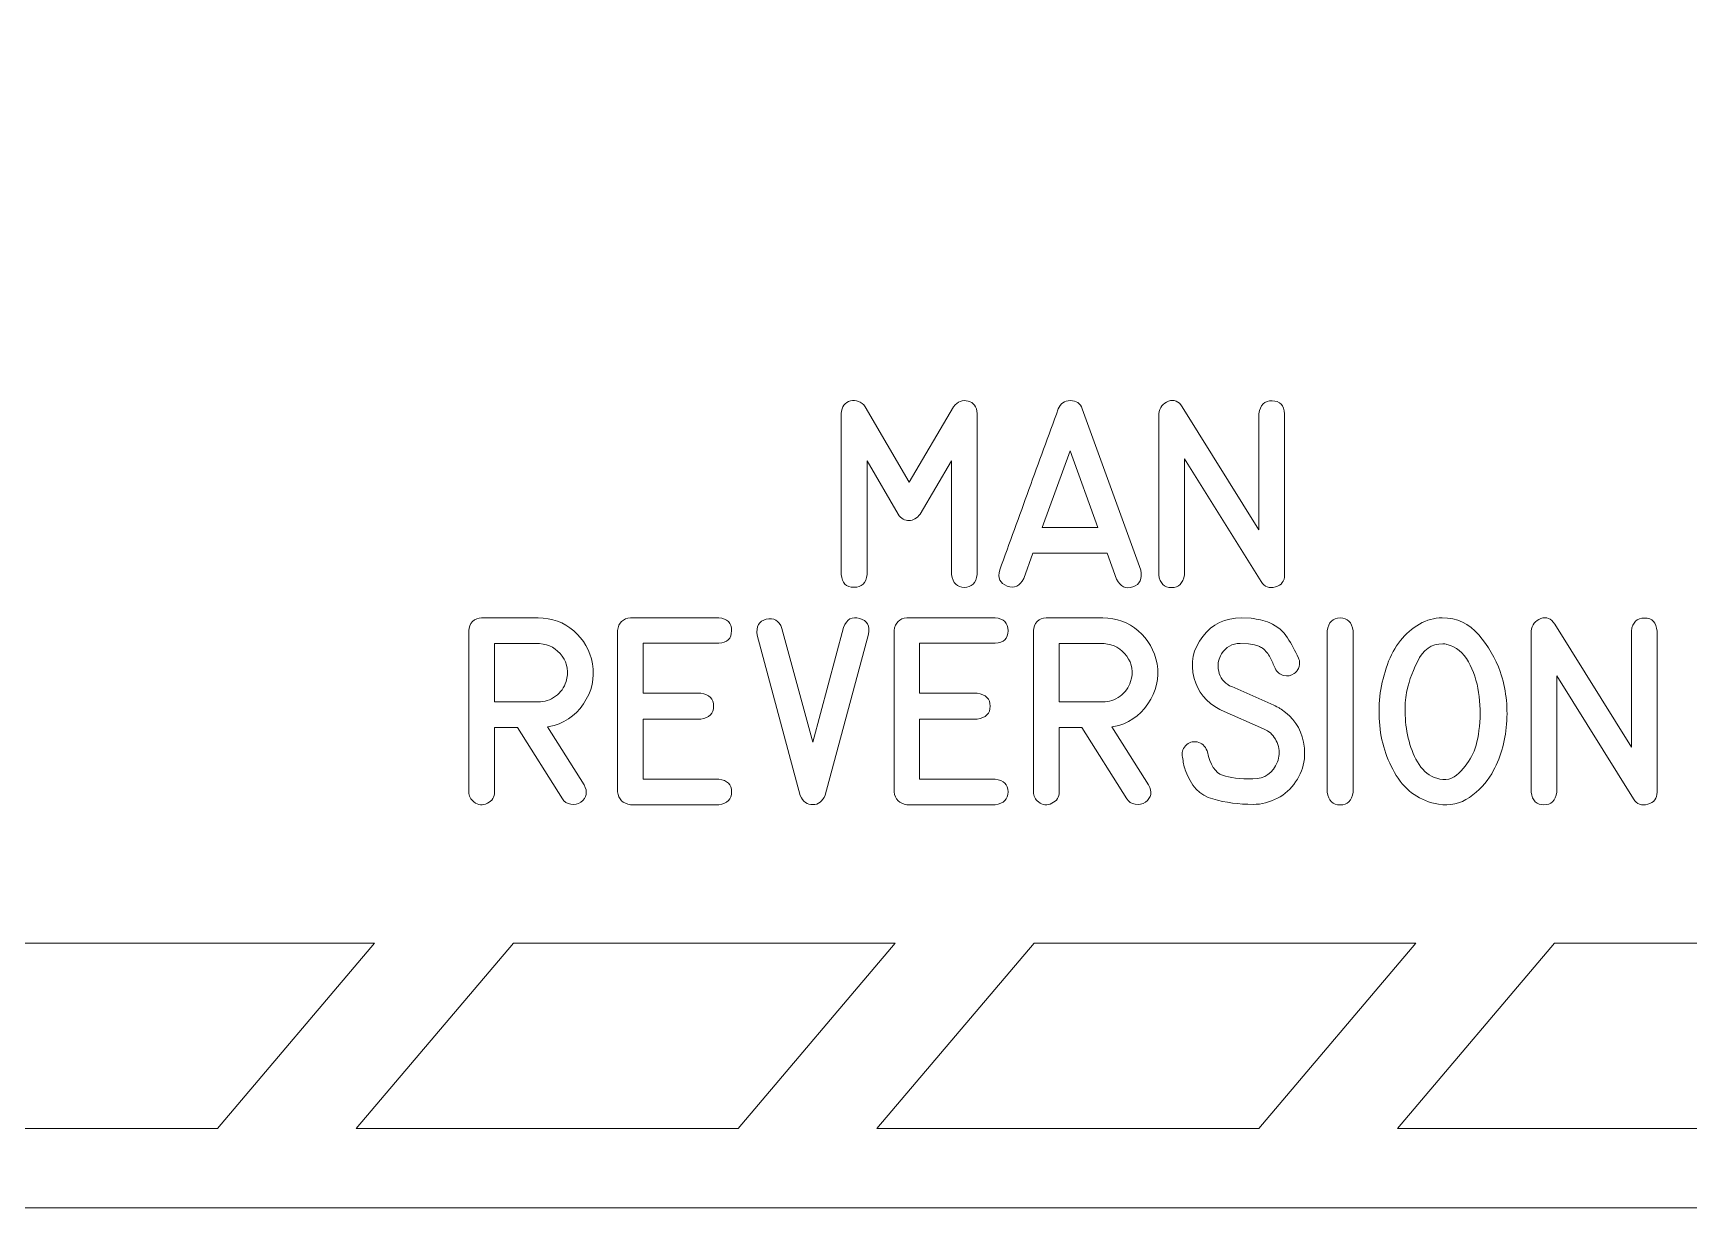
# Model space of a CAD drawing. Header units: millimetres. Extents: x -247 to 282, y -81 to 81.
# Drawn here: x -162.75 to -131.47, y -80.16 to -57.98 of the extents above; entities that cross this region are included whole.
import ezdxf

# ---------------------------------------------------------------- set-up
doc = ezdxf.new("R2010")
doc.units = ezdxf.units.MM
doc.header["$MEASUREMENT"] = 0
for name, color, linetype in [('Engrave', 7, 'Continuous'), ('Indicators', 7, 'Continuous'), ('Markings', 7, 'Continuous')]:
    doc.layers.add(name, color=color, linetype=linetype)

msp = doc.modelspace()

# ---------------------------------------------------------------- linework, layer by layer
at = {"layer": 'Engrave', "color": 240, "lineweight": 9}
for points, knots in [([(-144.9168, -68.2046), (-144.9421, -68.3652), (-145.0233, -68.4457), (-145.1602, -68.4451), (-145.1602, -68.4451), (-145.2978, -68.4445), (-145.3784, -68.364), (-145.4025, -68.2046), (-145.4025, -68.2046), (-145.4025, -68.2046), (-145.4025, -66.0533), (-145.4025, -66.0533), (-145.4025, -66.0533), (-145.4025, -66.0533), (-145.9934, -67.064), (-145.9934, -67.064), (-145.9934, -67.064), (-146.0563, -67.1399), (-146.1268, -67.1798), (-146.2044, -67.1834), (-146.2044, -67.1834), (-146.2821, -67.1863), (-146.3508, -67.1469), (-146.412, -67.064), (-146.412, -67.064), (-146.412, -67.064), (-146.9994, -66.058), (-146.9994, -66.058), (-146.9994, -66.058), (-146.9994, -66.058), (-146.9976, -68.2046), (-146.9976, -68.2046), (-146.9976, -68.2046), (-147.0158, -68.364), (-147.0987, -68.4439), (-147.2463, -68.4433), (-147.2463, -68.4433), (-147.3939, -68.4428), (-147.4732, -68.3628), (-147.485, -68.2046), (-147.485, -68.2046), (-147.485, -68.2046), (-147.485, -65.1626), (-147.485, -65.1626), (-147.485, -65.1626), (-147.4756, -65.0303), (-147.418, -64.9515), (-147.311, -64.9256), (-147.311, -64.9256), (-147.204, -64.8998), (-147.1111, -64.9362), (-147.0317, -65.035), (-147.0317, -65.035), (-147.0317, -65.035), (-146.2033, -66.4596), (-146.2033, -66.4596), (-146.2033, -66.4596), (-146.2033, -66.4596), (-145.366, -65.035), (-145.366, -65.035), (-145.366, -65.035), (-145.2872, -64.9362), (-145.1949, -64.9004), (-145.0897, -64.9268), (-145.0897, -64.9268), (-144.985, -64.9533), (-144.9268, -65.0315), (-144.9168, -65.1626), (-144.9168, -65.1626), (-144.9168, -65.1626), (-144.9168, -68.2046), (-144.9168, -68.2046)], [0, 0, 0, 0, 0.0526316, 0.0526316, 0.0526316, 0.0526316, 0.1052632, 0.1052632, 0.1052632, 0.1052632, 0.1578947, 0.1578947, 0.1578947, 0.1578947, 0.2105263, 0.2105263, 0.2105263, 0.2105263, 0.2631579, 0.2631579, 0.2631579, 0.2631579, 0.3157895, 0.3157895, 0.3157895, 0.3157895, 0.3684211, 0.3684211, 0.3684211, 0.3684211, 0.4210526, 0.4210526, 0.4210526, 0.4210526, 0.4736842, 0.4736842, 0.4736842, 0.4736842, 0.5263158, 0.5263158, 0.5263158, 0.5263158, 0.5789474, 0.5789474, 0.5789474, 0.5789474, 0.6315789, 0.6315789, 0.6315789, 0.6315789, 0.6842105, 0.6842105, 0.6842105, 0.6842105, 0.7368421, 0.7368421, 0.7368421, 0.7368421, 0.7894737, 0.7894737, 0.7894737, 0.7894737, 0.8421053, 0.8421053, 0.8421053, 0.8421053, 0.8947368, 0.8947368, 0.8947368, 0.8947368, 1, 1, 1, 1]), ([(-144.4912, -68.1135), (-144.3077, -67.6067), (-144.1237, -67.1005), (-143.9397, -66.5948), (-143.9397, -66.5948), (-143.755, -66.0892), (-143.5704, -65.583), (-143.3858, -65.0767), (-143.3858, -65.0767), (-143.3476, -64.9721), (-143.2723, -64.9192), (-143.16, -64.918), (-143.16, -64.918), (-143.0471, -64.9168), (-142.9713, -64.9697), (-142.9325, -65.0767), (-142.9325, -65.0767), (-142.9325, -65.0767), (-141.8283, -68.1217), (-141.8283, -68.1217), (-141.8283, -68.1217), (-141.7942, -68.284), (-141.8436, -68.3881), (-141.9765, -68.4351), (-141.9765, -68.4351), (-142.11, -68.4827), (-142.2123, -68.4339), (-142.2852, -68.2905), (-142.2852, -68.2905), (-142.2852, -68.2905), (-142.4621, -67.7978), (-142.4621, -67.7978), (-142.4621, -67.7978), (-142.4621, -67.7978), (-143.8662, -67.7978), (-143.8662, -67.7978), (-143.8662, -67.7978), (-143.8662, -67.7978), (-144.0384, -68.2787), (-144.0384, -68.2787), (-144.0384, -68.2787), (-144.1119, -68.4234), (-144.2166, -68.4704), (-144.3518, -68.4204), (-144.3518, -68.4204), (-144.4876, -68.371), (-144.5341, -68.2681), (-144.4912, -68.1135)], [0, 0, 0, 0, 0.0769231, 0.0769231, 0.0769231, 0.0769231, 0.1538462, 0.1538462, 0.1538462, 0.1538462, 0.2307692, 0.2307692, 0.2307692, 0.2307692, 0.3076923, 0.3076923, 0.3076923, 0.3076923, 0.3846154, 0.3846154, 0.3846154, 0.3846154, 0.4615385, 0.4615385, 0.4615385, 0.4615385, 0.5384615, 0.5384615, 0.5384615, 0.5384615, 0.6153846, 0.6153846, 0.6153846, 0.6153846, 0.6923077, 0.6923077, 0.6923077, 0.6923077, 0.7692308, 0.7692308, 0.7692308, 0.7692308, 0.8461538, 0.8461538, 0.8461538, 0.8461538, 1, 1, 1, 1]), ([(-139.1103, -68.2082), (-139.1103, -68.3287), (-139.1685, -68.4051), (-139.2849, -68.4381), (-139.2849, -68.4381), (-139.4019, -68.4704), (-139.4918, -68.4363), (-139.5565, -68.3352), (-139.5565, -68.3352), (-139.5565, -68.3352), (-141.0035, -66.0151), (-141.0035, -66.0151), (-141.0035, -66.0151), (-141.0035, -66.0151), (-141.0035, -68.2082), (-141.0035, -68.2082), (-141.0035, -68.2082), (-141.0287, -68.3687), (-141.1099, -68.4492), (-141.2469, -68.4492), (-141.2469, -68.4492), (-141.3844, -68.4492), (-141.465, -68.3687), (-141.4891, -68.2082), (-141.4891, -68.2082), (-141.4891, -68.2082), (-141.4891, -65.1661), (-141.4891, -65.1661), (-141.4891, -65.1661), (-141.472, -65.0468), (-141.4109, -64.968), (-141.3057, -64.9298), (-141.3057, -64.9298), (-141.2004, -64.8921), (-141.1128, -64.928), (-141.0428, -65.0368), (-141.0428, -65.0368), (-141.0428, -65.0368), (-139.5959, -67.3603), (-139.5959, -67.3603), (-139.5959, -67.3603), (-139.5959, -67.3603), (-139.5959, -65.1661), (-139.5959, -65.1661), (-139.5959, -65.1661), (-139.5741, -65.0021), (-139.4907, -64.9204), (-139.3454, -64.9221), (-139.3454, -64.9221), (-139.2002, -64.9239), (-139.122, -65.005), (-139.1103, -65.1661), (-139.1103, -65.1661), (-139.1103, -65.1661), (-139.1103, -68.2082), (-139.1103, -68.2082)], [0, 0, 0, 0, 0.0666667, 0.0666667, 0.0666667, 0.0666667, 0.1333333, 0.1333333, 0.1333333, 0.1333333, 0.2, 0.2, 0.2, 0.2, 0.2666667, 0.2666667, 0.2666667, 0.2666667, 0.3333333, 0.3333333, 0.3333333, 0.3333333, 0.4, 0.4, 0.4, 0.4, 0.4666667, 0.4666667, 0.4666667, 0.4666667, 0.5333333, 0.5333333, 0.5333333, 0.5333333, 0.6, 0.6, 0.6, 0.6, 0.6666667, 0.6666667, 0.6666667, 0.6666667, 0.7333333, 0.7333333, 0.7333333, 0.7333333, 0.8, 0.8, 0.8, 0.8, 0.8666667, 0.8666667, 0.8666667, 0.8666667, 1, 1, 1, 1]), ([(-142.6379, -67.3139), (-142.6379, -67.3139), (-143.1618, -65.867), (-143.1618, -65.867), (-143.1618, -65.867), (-143.1618, -65.867), (-143.6886, -67.3139), (-143.6886, -67.3139), (-143.6886, -67.3139), (-143.6886, -67.3139), (-142.6379, -67.3139), (-142.6379, -67.3139)], [0, 0, 0, 0, 0.25, 0.25, 0.25, 0.25, 0.5, 0.5, 0.5, 0.5, 1, 1, 1, 1]), ([(-143.1618, -65.867), (-143.1618, -65.867), (-142.6379, -67.3139), (-142.6379, -67.3139), (-142.6379, -67.3139), (-142.6379, -67.3139), (-143.1618, -65.867), (-143.1618, -65.867)], [0, 0, 0, 0, 0.3333333, 0.3333333, 0.3333333, 0.3333333, 1, 1, 1, 1]), ([(-152.3447, -72.1751), (-152.2712, -72.305), (-152.2918, -72.4138), (-152.4064, -72.5026), (-152.4064, -72.5026), (-152.4617, -72.5414), (-152.5252, -72.5549), (-152.5969, -72.5419), (-152.5969, -72.5419), (-152.6686, -72.5296), (-152.721, -72.4937), (-152.7545, -72.4355), (-152.7545, -72.4355), (-152.7545, -72.4355), (-153.6035, -71.0932), (-153.6035, -71.0932), (-153.6035, -71.0932), (-153.6035, -71.0932), (-154.0345, -71.0932), (-154.0345, -71.0932), (-154.0345, -71.0932), (-154.0345, -71.0932), (-154.0345, -72.3062), (-154.0345, -72.3062), (-154.0345, -72.3062), (-154.0345, -72.4061), (-154.0797, -72.4779), (-154.1703, -72.5225), (-154.1703, -72.5225), (-154.2614, -72.5666), (-154.3461, -72.5584), (-154.4254, -72.4973), (-154.4254, -72.4973), (-154.4884, -72.4502), (-154.5201, -72.3867), (-154.5201, -72.3062), (-154.5201, -72.3062), (-154.5201, -72.3062), (-154.5201, -69.2624), (-154.5201, -69.2624), (-154.5201, -69.2624), (-154.5201, -69.1959), (-154.4966, -69.1389), (-154.4501, -69.0919), (-154.4501, -69.0919), (-154.4037, -69.0448), (-154.3467, -69.0213), (-154.279, -69.0213), (-154.279, -69.0213), (-154.279, -69.0213), (-153.2096, -69.0213), (-153.2096, -69.0213), (-153.2096, -69.0213), (-152.952, -69.0213), (-152.7286, -69.103), (-152.5393, -69.2665), (-152.5393, -69.2665), (-152.35, -69.4305), (-152.2318, -69.6381), (-152.1859, -69.8897), (-152.1859, -69.8897), (-152.1377, -70.1596), (-152.1948, -70.4118), (-152.3576, -70.6464), (-152.3576, -70.6464), (-152.5199, -70.8816), (-152.7357, -71.0239), (-153.0044, -71.0744), (-153.0044, -71.0744), (-153.0044, -71.0744), (-153.0373, -71.0797), (-153.0373, -71.0797), (-153.0373, -71.0797), (-153.0373, -71.0797), (-152.3447, -72.1751), (-152.3447, -72.1751)], [0, 0, 0, 0, 0.05, 0.05, 0.05, 0.05, 0.1, 0.1, 0.1, 0.1, 0.15, 0.15, 0.15, 0.15, 0.2, 0.2, 0.2, 0.2, 0.25, 0.25, 0.25, 0.25, 0.3, 0.3, 0.3, 0.3, 0.35, 0.35, 0.35, 0.35, 0.4, 0.4, 0.4, 0.4, 0.45, 0.45, 0.45, 0.45, 0.5, 0.5, 0.5, 0.5, 0.55, 0.55, 0.55, 0.55, 0.6, 0.6, 0.6, 0.6, 0.65, 0.65, 0.65, 0.65, 0.7, 0.7, 0.7, 0.7, 0.75, 0.75, 0.75, 0.75, 0.8, 0.8, 0.8, 0.8, 0.85, 0.85, 0.85, 0.85, 0.9, 0.9, 0.9, 0.9, 1, 1, 1, 1]), ([(-149.8006, -69.5017), (-149.8006, -69.5017), (-151.2287, -69.5017), (-151.2287, -69.5017), (-151.2287, -69.5017), (-151.2287, -69.5017), (-151.2287, -70.4441), (-151.2287, -70.4441), (-151.2287, -70.4441), (-151.2287, -70.4441), (-150.1398, -70.4441), (-150.1398, -70.4441), (-150.1398, -70.4441), (-149.977, -70.4682), (-149.8958, -70.55), (-149.8964, -70.6893), (-149.8964, -70.6893), (-149.897, -70.8292), (-149.9781, -70.9104), (-150.1398, -70.9333), (-150.1398, -70.9333), (-150.1398, -70.9333), (-151.2287, -70.9333), (-151.2287, -70.9333), (-151.2287, -70.9333), (-151.2287, -70.9333), (-151.2287, -72.0651), (-151.2287, -72.0651), (-151.2287, -72.0651), (-151.2287, -72.0651), (-149.8006, -72.0651), (-149.8006, -72.0651), (-149.8006, -72.0651), (-149.6389, -72.0892), (-149.5578, -72.1698), (-149.5578, -72.3079), (-149.5578, -72.3079), (-149.5578, -72.4455), (-149.6389, -72.5261), (-149.8006, -72.549), (-149.8006, -72.549), (-149.8006, -72.549), (-151.468, -72.549), (-151.468, -72.549), (-151.468, -72.549), (-151.6115, -72.5308), (-151.6932, -72.449), (-151.7126, -72.3044), (-151.7126, -72.3044), (-151.7126, -72.3044), (-151.7126, -69.2624), (-151.7126, -69.2624), (-151.7126, -69.2624), (-151.6908, -69.1107), (-151.6091, -69.0307), (-151.468, -69.0213), (-151.468, -69.0213), (-151.468, -69.0213), (-149.8006, -69.0213), (-149.8006, -69.0213), (-149.8006, -69.0213), (-149.6389, -69.0336), (-149.5578, -69.1148), (-149.5584, -69.2635), (-149.5584, -69.2635), (-149.5589, -69.4123), (-149.6401, -69.4917), (-149.8006, -69.5017)], [0, 0, 0, 0, 0.0555556, 0.0555556, 0.0555556, 0.0555556, 0.1111111, 0.1111111, 0.1111111, 0.1111111, 0.1666667, 0.1666667, 0.1666667, 0.1666667, 0.2222222, 0.2222222, 0.2222222, 0.2222222, 0.2777778, 0.2777778, 0.2777778, 0.2777778, 0.3333333, 0.3333333, 0.3333333, 0.3333333, 0.3888889, 0.3888889, 0.3888889, 0.3888889, 0.4444444, 0.4444444, 0.4444444, 0.4444444, 0.5, 0.5, 0.5, 0.5, 0.5555556, 0.5555556, 0.5555556, 0.5555556, 0.6111111, 0.6111111, 0.6111111, 0.6111111, 0.6666667, 0.6666667, 0.6666667, 0.6666667, 0.7222222, 0.7222222, 0.7222222, 0.7222222, 0.7777778, 0.7777778, 0.7777778, 0.7777778, 0.8333333, 0.8333333, 0.8333333, 0.8333333, 0.8888889, 0.8888889, 0.8888889, 0.8888889, 1, 1, 1, 1]), ([(-149.0757, -69.347), (-149.0974, -69.1836), (-149.0392, -69.0836), (-148.9011, -69.0472), (-148.9011, -69.0472), (-148.7623, -69.0101), (-148.6641, -69.0683), (-148.6053, -69.2212), (-148.6053, -69.2212), (-148.6053, -69.2212), (-148.025, -71.3707), (-148.025, -71.3707), (-148.025, -71.3707), (-148.025, -71.3707), (-147.4412, -69.2006), (-147.4412, -69.2006), (-147.4412, -69.2006), (-147.3824, -69.0454), (-147.2812, -68.989), (-147.1378, -69.0307), (-147.1378, -69.0307), (-146.9943, -69.0725), (-146.9391, -69.1712), (-146.9726, -69.3264), (-146.9726, -69.3264), (-146.9726, -69.3264), (-147.7922, -72.3697), (-147.7922, -72.3697), (-147.7922, -72.3697), (-147.8386, -72.4879), (-147.9151, -72.5478), (-148.0232, -72.5484), (-148.0232, -72.5484), (-148.1314, -72.549), (-148.2096, -72.4914), (-148.259, -72.3767), (-148.259, -72.3767), (-148.259, -72.3767), (-149.0757, -69.347), (-149.0757, -69.347)], [0, 0, 0, 0, 0.0909091, 0.0909091, 0.0909091, 0.0909091, 0.1818182, 0.1818182, 0.1818182, 0.1818182, 0.2727273, 0.2727273, 0.2727273, 0.2727273, 0.3636364, 0.3636364, 0.3636364, 0.3636364, 0.4545455, 0.4545455, 0.4545455, 0.4545455, 0.5454545, 0.5454545, 0.5454545, 0.5454545, 0.6363636, 0.6363636, 0.6363636, 0.6363636, 0.7272727, 0.7272727, 0.7272727, 0.7272727, 0.8181818, 0.8181818, 0.8181818, 0.8181818, 1, 1, 1, 1]), ([(-144.5767, -69.5017), (-144.5767, -69.5017), (-146.0048, -69.5017), (-146.0048, -69.5017), (-146.0048, -69.5017), (-146.0048, -69.5017), (-146.0048, -70.4441), (-146.0048, -70.4441), (-146.0048, -70.4441), (-146.0048, -70.4441), (-144.9159, -70.4441), (-144.9159, -70.4441), (-144.9159, -70.4441), (-144.7531, -70.4682), (-144.6719, -70.55), (-144.6725, -70.6893), (-144.6725, -70.6893), (-144.6731, -70.8292), (-144.7542, -70.9104), (-144.9159, -70.9333), (-144.9159, -70.9333), (-144.9159, -70.9333), (-146.0048, -70.9333), (-146.0048, -70.9333), (-146.0048, -70.9333), (-146.0048, -70.9333), (-146.0048, -72.0651), (-146.0048, -72.0651), (-146.0048, -72.0651), (-146.0048, -72.0651), (-144.5767, -72.0651), (-144.5767, -72.0651), (-144.5767, -72.0651), (-144.415, -72.0892), (-144.3339, -72.1698), (-144.3339, -72.3079), (-144.3339, -72.3079), (-144.3339, -72.4455), (-144.415, -72.5261), (-144.5767, -72.549), (-144.5767, -72.549), (-144.5767, -72.549), (-146.2441, -72.549), (-146.2441, -72.549), (-146.2441, -72.549), (-146.3876, -72.5308), (-146.4693, -72.449), (-146.4887, -72.3044), (-146.4887, -72.3044), (-146.4887, -72.3044), (-146.4887, -69.2624), (-146.4887, -69.2624), (-146.4887, -69.2624), (-146.4669, -69.1107), (-146.3852, -69.0307), (-146.2441, -69.0213), (-146.2441, -69.0213), (-146.2441, -69.0213), (-144.5767, -69.0213), (-144.5767, -69.0213), (-144.5767, -69.0213), (-144.415, -69.0336), (-144.3339, -69.1148), (-144.3345, -69.2635), (-144.3345, -69.2635), (-144.335, -69.4123), (-144.4162, -69.4917), (-144.5767, -69.5017)], [0, 0, 0, 0, 0.0555556, 0.0555556, 0.0555556, 0.0555556, 0.1111111, 0.1111111, 0.1111111, 0.1111111, 0.1666667, 0.1666667, 0.1666667, 0.1666667, 0.2222222, 0.2222222, 0.2222222, 0.2222222, 0.2777778, 0.2777778, 0.2777778, 0.2777778, 0.3333333, 0.3333333, 0.3333333, 0.3333333, 0.3888889, 0.3888889, 0.3888889, 0.3888889, 0.4444444, 0.4444444, 0.4444444, 0.4444444, 0.5, 0.5, 0.5, 0.5, 0.5555556, 0.5555556, 0.5555556, 0.5555556, 0.6111111, 0.6111111, 0.6111111, 0.6111111, 0.6666667, 0.6666667, 0.6666667, 0.6666667, 0.7222222, 0.7222222, 0.7222222, 0.7222222, 0.7777778, 0.7777778, 0.7777778, 0.7777778, 0.8333333, 0.8333333, 0.8333333, 0.8333333, 0.8888889, 0.8888889, 0.8888889, 0.8888889, 1, 1, 1, 1]), ([(-141.6799, -72.1751), (-141.6064, -72.305), (-141.627, -72.4138), (-141.7416, -72.5026), (-141.7416, -72.5026), (-141.7969, -72.5414), (-141.8604, -72.5549), (-141.9321, -72.5419), (-141.9321, -72.5419), (-142.0038, -72.5296), (-142.0562, -72.4937), (-142.0897, -72.4355), (-142.0897, -72.4355), (-142.0897, -72.4355), (-142.9387, -71.0932), (-142.9387, -71.0932), (-142.9387, -71.0932), (-142.9387, -71.0932), (-143.3697, -71.0932), (-143.3697, -71.0932), (-143.3697, -71.0932), (-143.3697, -71.0932), (-143.3697, -72.3062), (-143.3697, -72.3062), (-143.3697, -72.3062), (-143.3697, -72.4061), (-143.4149, -72.4779), (-143.5055, -72.5225), (-143.5055, -72.5225), (-143.5966, -72.5666), (-143.6813, -72.5584), (-143.7606, -72.4973), (-143.7606, -72.4973), (-143.8236, -72.4502), (-143.8553, -72.3867), (-143.8553, -72.3062), (-143.8553, -72.3062), (-143.8553, -72.3062), (-143.8553, -69.2624), (-143.8553, -69.2624), (-143.8553, -69.2624), (-143.8553, -69.1959), (-143.8318, -69.1389), (-143.7853, -69.0919), (-143.7853, -69.0919), (-143.7389, -69.0448), (-143.6819, -69.0213), (-143.6142, -69.0213), (-143.6142, -69.0213), (-143.6142, -69.0213), (-142.5448, -69.0213), (-142.5448, -69.0213), (-142.5448, -69.0213), (-142.2872, -69.0213), (-142.0638, -69.103), (-141.8745, -69.2665), (-141.8745, -69.2665), (-141.6852, -69.4305), (-141.567, -69.6381), (-141.5211, -69.8897), (-141.5211, -69.8897), (-141.4729, -70.1596), (-141.53, -70.4118), (-141.6928, -70.6464), (-141.6928, -70.6464), (-141.8551, -70.8816), (-142.0709, -71.0239), (-142.3396, -71.0744), (-142.3396, -71.0744), (-142.3396, -71.0744), (-142.3725, -71.0797), (-142.3725, -71.0797), (-142.3725, -71.0797), (-142.3725, -71.0797), (-141.6799, -72.1751), (-141.6799, -72.1751)], [0, 0, 0, 0, 0.05, 0.05, 0.05, 0.05, 0.1, 0.1, 0.1, 0.1, 0.15, 0.15, 0.15, 0.15, 0.2, 0.2, 0.2, 0.2, 0.25, 0.25, 0.25, 0.25, 0.3, 0.3, 0.3, 0.3, 0.35, 0.35, 0.35, 0.35, 0.4, 0.4, 0.4, 0.4, 0.45, 0.45, 0.45, 0.45, 0.5, 0.5, 0.5, 0.5, 0.55, 0.55, 0.55, 0.55, 0.6, 0.6, 0.6, 0.6, 0.65, 0.65, 0.65, 0.65, 0.7, 0.7, 0.7, 0.7, 0.75, 0.75, 0.75, 0.75, 0.8, 0.8, 0.8, 0.8, 0.85, 0.85, 0.85, 0.85, 0.9, 0.9, 0.9, 0.9, 1, 1, 1, 1]), ([(-139.3151, -70.6717), (-139.3151, -70.6717), (-139.2875, -70.6834), (-139.2875, -70.6834), (-139.2875, -70.6834), (-139.2875, -70.6834), (-139.2563, -70.6987), (-139.2563, -70.6987), (-139.2563, -70.6987), (-139.2563, -70.6987), (-139.2287, -70.7146), (-139.2287, -70.7146), (-139.2287, -70.7146), (-139.221, -70.7205), (-139.2116, -70.7258), (-139.2022, -70.7311), (-139.2022, -70.7311), (-139.1922, -70.7358), (-139.1828, -70.7416), (-139.1734, -70.7469), (-139.1734, -70.7469), (-138.9465, -70.8963), (-138.8054, -71.1032), (-138.7519, -71.3672), (-138.7519, -71.3672), (-138.7313, -71.4707), (-138.7266, -71.5771), (-138.7377, -71.6859), (-138.7377, -71.6859), (-138.7566, -71.8423), (-138.8112, -71.9863), (-138.9024, -72.1192), (-138.9024, -72.1192), (-138.9935, -72.2521), (-139.1082, -72.3544), (-139.2457, -72.4267), (-139.2457, -72.4267), (-139.3939, -72.5049), (-139.5474, -72.5437), (-139.7061, -72.5437), (-139.7061, -72.5437), (-139.9724, -72.5437), (-140.2264, -72.5096), (-140.4693, -72.4414), (-140.4693, -72.4414), (-140.7115, -72.3732), (-140.8843, -72.1904), (-140.9872, -71.8928), (-140.9872, -71.8928), (-141.0014, -71.8546), (-141.0113, -71.8158), (-141.0184, -71.7758), (-141.0184, -71.7758), (-141.0255, -71.7353), (-141.0337, -71.6953), (-141.0425, -71.6547), (-141.0425, -71.6547), (-141.0596, -71.5724), (-141.0396, -71.4995), (-140.9814, -71.436), (-140.9814, -71.436), (-140.9237, -71.3731), (-140.8514, -71.349), (-140.7656, -71.3637), (-140.7656, -71.3637), (-140.6745, -71.3825), (-140.6115, -71.4384), (-140.5757, -71.5324), (-140.5757, -71.5324), (-140.5757, -71.5324), (-140.5704, -71.5483), (-140.5704, -71.5483), (-140.5704, -71.5483), (-140.5157, -71.7976), (-140.4193, -71.9464), (-140.2823, -71.9946), (-140.2823, -71.9946), (-140.1447, -72.0428), (-139.9542, -72.0645), (-139.7096, -72.0598), (-139.7096, -72.0598), (-139.4844, -72.0598), (-139.3298, -71.954), (-139.2457, -71.7429), (-139.2457, -71.7429), (-139.2093, -71.6488), (-139.2034, -71.5507), (-139.2287, -71.4489), (-139.2287, -71.4489), (-139.254, -71.3478), (-139.3039, -71.2626), (-139.3786, -71.195), (-139.3786, -71.195), (-139.4121, -71.1661), (-139.4556, -71.1397), (-139.5097, -71.1144), (-139.5097, -71.1144), (-139.5097, -71.1144), (-140.307, -70.7646), (-140.307, -70.7646), (-140.307, -70.7646), (-140.307, -70.7646), (-140.3329, -70.7505), (-140.3329, -70.7505), (-140.3329, -70.7505), (-140.5939, -70.6129), (-140.7556, -70.4171), (-140.8185, -70.1631), (-140.8185, -70.1631), (-140.8955, -69.8691), (-140.842, -69.6057), (-140.6574, -69.3717), (-140.6574, -69.3717), (-140.4734, -69.1383), (-140.2311, -69.0213), (-139.9319, -69.0213), (-139.9319, -69.0213), (-139.9319, -69.0213), (-139.742, -69.0266), (-139.742, -69.0266), (-139.742, -69.0266), (-139.6802, -69.0378), (-139.6203, -69.0489), (-139.5632, -69.0601), (-139.5632, -69.0601), (-139.5056, -69.0707), (-139.4474, -69.0895), (-139.3892, -69.116), (-139.3892, -69.116), (-139.2446, -69.1836), (-139.1334, -69.2771), (-139.0564, -69.3952), (-139.0564, -69.3952), (-138.9794, -69.5134), (-138.91, -69.6416), (-138.8483, -69.7792), (-138.8483, -69.7792), (-138.8424, -69.7921), (-138.8371, -69.8068), (-138.8324, -69.8239), (-138.8324, -69.8239), (-138.8201, -69.8803), (-138.8259, -69.9314), (-138.85, -69.9773), (-138.85, -69.9773), (-138.8636, -70.0061), (-138.8783, -70.0279), (-138.893, -70.0426), (-138.893, -70.0426), (-138.9077, -70.0579), (-138.92, -70.0679), (-138.9288, -70.0737), (-138.9288, -70.0737), (-138.9888, -70.1161), (-139.0541, -70.129), (-139.1252, -70.1114), (-139.1252, -70.1114), (-139.1969, -70.0955), (-139.251, -70.0496), (-139.2892, -69.9738), (-139.2892, -69.9738), (-139.3192, -69.9073), (-139.351, -69.8391), (-139.3845, -69.7698), (-139.3845, -69.7698), (-139.4186, -69.7004), (-139.4662, -69.6428), (-139.5268, -69.5963), (-139.5268, -69.5963), (-139.5521, -69.5781), (-139.5767, -69.5646), (-139.6003, -69.5563), (-139.6003, -69.5563), (-139.6238, -69.5475), (-139.6497, -69.5381), (-139.6785, -69.5275), (-139.6785, -69.5275), (-139.6785, -69.5275), (-139.7902, -69.5087), (-139.7902, -69.5087), (-139.7902, -69.5087), (-139.7902, -69.5087), (-139.9489, -69.5034), (-139.9489, -69.5034), (-139.9489, -69.5034), (-140.103, -69.5058), (-140.2206, -69.5722), (-140.3017, -69.7033), (-140.3017, -69.7033), (-140.357, -69.7874), (-140.3775, -69.8809), (-140.364, -69.9844), (-140.364, -69.9844), (-140.3481, -70.1114), (-140.2882, -70.2101), (-140.1847, -70.2807), (-140.1847, -70.2807), (-140.18, -70.2836), (-140.1753, -70.2877), (-140.1694, -70.2919), (-140.1694, -70.2919), (-140.1635, -70.2954), (-140.1571, -70.2995), (-140.1506, -70.303), (-140.1506, -70.303), (-140.1506, -70.303), (-140.1312, -70.3113), (-140.1312, -70.3113), (-140.1312, -70.3113), (-140.1312, -70.3113), (-140.1106, -70.3201), (-140.1106, -70.3201), (-140.1106, -70.3201), (-140.1106, -70.3201), (-139.3151, -70.6717), (-139.3151, -70.6717)], [0, 0, 0, 0, 0.0181818, 0.0181818, 0.0181818, 0.0181818, 0.0363636, 0.0363636, 0.0363636, 0.0363636, 0.0545455, 0.0545455, 0.0545455, 0.0545455, 0.0727273, 0.0727273, 0.0727273, 0.0727273, 0.0909091, 0.0909091, 0.0909091, 0.0909091, 0.1090909, 0.1090909, 0.1090909, 0.1090909, 0.1272727, 0.1272727, 0.1272727, 0.1272727, 0.1454545, 0.1454545, 0.1454545, 0.1454545, 0.1636364, 0.1636364, 0.1636364, 0.1636364, 0.1818182, 0.1818182, 0.1818182, 0.1818182, 0.2, 0.2, 0.2, 0.2, 0.2181818, 0.2181818, 0.2181818, 0.2181818, 0.2363636, 0.2363636, 0.2363636, 0.2363636, 0.2545455, 0.2545455, 0.2545455, 0.2545455, 0.2727273, 0.2727273, 0.2727273, 0.2727273, 0.2909091, 0.2909091, 0.2909091, 0.2909091, 0.3090909, 0.3090909, 0.3090909, 0.3090909, 0.3272727, 0.3272727, 0.3272727, 0.3272727, 0.3454545, 0.3454545, 0.3454545, 0.3454545, 0.3636364, 0.3636364, 0.3636364, 0.3636364, 0.3818182, 0.3818182, 0.3818182, 0.3818182, 0.4, 0.4, 0.4, 0.4, 0.4181818, 0.4181818, 0.4181818, 0.4181818, 0.4363636, 0.4363636, 0.4363636, 0.4363636, 0.4545455, 0.4545455, 0.4545455, 0.4545455, 0.4727273, 0.4727273, 0.4727273, 0.4727273, 0.4909091, 0.4909091, 0.4909091, 0.4909091, 0.5090909, 0.5090909, 0.5090909, 0.5090909, 0.5272727, 0.5272727, 0.5272727, 0.5272727, 0.5454545, 0.5454545, 0.5454545, 0.5454545, 0.5636364, 0.5636364, 0.5636364, 0.5636364, 0.5818182, 0.5818182, 0.5818182, 0.5818182, 0.6, 0.6, 0.6, 0.6, 0.6181818, 0.6181818, 0.6181818, 0.6181818, 0.6363636, 0.6363636, 0.6363636, 0.6363636, 0.6545455, 0.6545455, 0.6545455, 0.6545455, 0.6727273, 0.6727273, 0.6727273, 0.6727273, 0.6909091, 0.6909091, 0.6909091, 0.6909091, 0.7090909, 0.7090909, 0.7090909, 0.7090909, 0.7272727, 0.7272727, 0.7272727, 0.7272727, 0.7454545, 0.7454545, 0.7454545, 0.7454545, 0.7636364, 0.7636364, 0.7636364, 0.7636364, 0.7818182, 0.7818182, 0.7818182, 0.7818182, 0.8, 0.8, 0.8, 0.8, 0.8181818, 0.8181818, 0.8181818, 0.8181818, 0.8363636, 0.8363636, 0.8363636, 0.8363636, 0.8545455, 0.8545455, 0.8545455, 0.8545455, 0.8727273, 0.8727273, 0.8727273, 0.8727273, 0.8909091, 0.8909091, 0.8909091, 0.8909091, 0.9090909, 0.9090909, 0.9090909, 0.9090909, 0.9272727, 0.9272727, 0.9272727, 0.9272727, 0.9454545, 0.9454545, 0.9454545, 0.9454545, 0.9636364, 0.9636364, 0.9636364, 0.9636364, 1, 1, 1, 1]), ([(-137.8164, -72.3115), (-137.8417, -72.4732), (-137.9234, -72.5537), (-138.0616, -72.5531), (-138.0616, -72.5531), (-138.2004, -72.5525), (-138.2815, -72.472), (-138.3056, -72.3115), (-138.3056, -72.3115), (-138.3056, -72.3115), (-138.3056, -69.2659), (-138.3056, -69.2659), (-138.3056, -69.2659), (-138.2815, -69.1042), (-138.2004, -69.0225), (-138.0616, -69.0219), (-138.0616, -69.0219), (-137.9234, -69.0213), (-137.8417, -69.103), (-137.8164, -69.2659), (-137.8164, -69.2659), (-137.8164, -69.2659), (-137.8164, -72.3115), (-137.8164, -72.3115)], [0, 0, 0, 0, 0.1428571, 0.1428571, 0.1428571, 0.1428571, 0.2857143, 0.2857143, 0.2857143, 0.2857143, 0.4285714, 0.4285714, 0.4285714, 0.4285714, 0.5714286, 0.5714286, 0.5714286, 0.5714286, 0.7142857, 0.7142857, 0.7142857, 0.7142857, 1, 1, 1, 1]), ([(-135.0361, -70.0361), (-134.9308, -70.3542), (-134.8908, -70.684), (-134.9167, -71.0262), (-134.9167, -71.0262), (-134.9426, -71.3684), (-135.0366, -71.6806), (-135.1983, -71.9634), (-135.1983, -71.9634), (-135.3006, -72.1392), (-135.44, -72.2885), (-135.617, -72.4114), (-135.617, -72.4114), (-135.7939, -72.5343), (-135.9891, -72.5772), (-136.2026, -72.5402), (-136.2026, -72.5402), (-136.5506, -72.4796), (-136.817, -72.2979), (-137.0016, -71.9963), (-137.0016, -71.9963), (-137.1868, -71.6941), (-137.2926, -71.3578), (-137.3197, -70.9874), (-137.3197, -70.9874), (-137.3467, -70.617), (-137.2967, -70.2566), (-137.1697, -69.905), (-137.1697, -69.905), (-137.0427, -69.5534), (-136.8405, -69.2982), (-136.5624, -69.1383), (-136.5624, -69.1383), (-136.4271, -69.0601), (-136.2849, -69.0213), (-136.1373, -69.0213), (-136.1373, -69.0213), (-135.8545, -69.0213), (-135.624, -69.1277), (-135.4447, -69.3406), (-135.4447, -69.3406), (-135.2654, -69.554), (-135.1295, -69.7856), (-135.0361, -70.0361)], [0, 0, 0, 0, 0.0833333, 0.0833333, 0.0833333, 0.0833333, 0.1666667, 0.1666667, 0.1666667, 0.1666667, 0.25, 0.25, 0.25, 0.25, 0.3333333, 0.3333333, 0.3333333, 0.3333333, 0.4166667, 0.4166667, 0.4166667, 0.4166667, 0.5, 0.5, 0.5, 0.5, 0.5833333, 0.5833333, 0.5833333, 0.5833333, 0.6666667, 0.6666667, 0.6666667, 0.6666667, 0.75, 0.75, 0.75, 0.75, 0.8333333, 0.8333333, 0.8333333, 0.8333333, 1, 1, 1, 1]), ([(-132.0752, -72.3115), (-132.0752, -72.432), (-132.1334, -72.5084), (-132.2498, -72.5414), (-132.2498, -72.5414), (-132.3668, -72.5737), (-132.4567, -72.5396), (-132.5214, -72.4385), (-132.5214, -72.4385), (-132.5214, -72.4385), (-133.9684, -70.1184), (-133.9684, -70.1184), (-133.9684, -70.1184), (-133.9684, -70.1184), (-133.9684, -72.3115), (-133.9684, -72.3115), (-133.9684, -72.3115), (-133.9936, -72.472), (-134.0748, -72.5525), (-134.2118, -72.5525), (-134.2118, -72.5525), (-134.3493, -72.5525), (-134.4299, -72.472), (-134.454, -72.3115), (-134.454, -72.3115), (-134.454, -72.3115), (-134.454, -69.2694), (-134.454, -69.2694), (-134.454, -69.2694), (-134.4369, -69.1501), (-134.3758, -69.0713), (-134.2706, -69.0331), (-134.2706, -69.0331), (-134.1653, -68.9954), (-134.0777, -69.0313), (-134.0077, -69.1401), (-134.0077, -69.1401), (-134.0077, -69.1401), (-132.5608, -71.4636), (-132.5608, -71.4636), (-132.5608, -71.4636), (-132.5608, -71.4636), (-132.5608, -69.2694), (-132.5608, -69.2694), (-132.5608, -69.2694), (-132.539, -69.1054), (-132.4556, -69.0237), (-132.3103, -69.0254), (-132.3103, -69.0254), (-132.1651, -69.0272), (-132.0869, -69.1083), (-132.0752, -69.2694), (-132.0752, -69.2694), (-132.0752, -69.2694), (-132.0752, -72.3115), (-132.0752, -72.3115)], [0, 0, 0, 0, 0.0666667, 0.0666667, 0.0666667, 0.0666667, 0.1333333, 0.1333333, 0.1333333, 0.1333333, 0.2, 0.2, 0.2, 0.2, 0.2666667, 0.2666667, 0.2666667, 0.2666667, 0.3333333, 0.3333333, 0.3333333, 0.3333333, 0.4, 0.4, 0.4, 0.4, 0.4666667, 0.4666667, 0.4666667, 0.4666667, 0.5333333, 0.5333333, 0.5333333, 0.5333333, 0.6, 0.6, 0.6, 0.6, 0.6666667, 0.6666667, 0.6666667, 0.6666667, 0.7333333, 0.7333333, 0.7333333, 0.7333333, 0.8, 0.8, 0.8, 0.8, 0.8666667, 0.8666667, 0.8666667, 0.8666667, 1, 1, 1, 1]), ([(-153.2096, -70.6094), (-153.092, -70.6094), (-152.9838, -70.5741), (-152.8844, -70.5023), (-152.8844, -70.5023), (-152.7851, -70.4312), (-152.7186, -70.3383), (-152.6839, -70.2237), (-152.6839, -70.2237), (-152.6298, -70.0467), (-152.6545, -69.8868), (-152.758, -69.7439), (-152.758, -69.7439), (-152.8615, -69.601), (-153.0038, -69.5222), (-153.1849, -69.5069), (-153.1849, -69.5069), (-153.1849, -69.5069), (-154.0345, -69.5069), (-154.0345, -69.5069), (-154.0345, -69.5069), (-154.0345, -69.5069), (-154.0345, -70.6094), (-154.0345, -70.6094), (-154.0345, -70.6094), (-154.0345, -70.6094), (-153.2096, -70.6094), (-153.2096, -70.6094)], [0, 0, 0, 0, 0.125, 0.125, 0.125, 0.125, 0.25, 0.25, 0.25, 0.25, 0.375, 0.375, 0.375, 0.375, 0.5, 0.5, 0.5, 0.5, 0.625, 0.625, 0.625, 0.625, 0.75, 0.75, 0.75, 0.75, 1, 1, 1, 1]), ([(-142.5448, -70.6094), (-142.4272, -70.6094), (-142.319, -70.5741), (-142.2196, -70.5023), (-142.2196, -70.5023), (-142.1203, -70.4312), (-142.0538, -70.3383), (-142.0191, -70.2237), (-142.0191, -70.2237), (-141.965, -70.0467), (-141.9897, -69.8868), (-142.0932, -69.7439), (-142.0932, -69.7439), (-142.1967, -69.601), (-142.339, -69.5222), (-142.5201, -69.5069), (-142.5201, -69.5069), (-142.5201, -69.5069), (-143.3697, -69.5069), (-143.3697, -69.5069), (-143.3697, -69.5069), (-143.3697, -69.5069), (-143.3697, -70.6094), (-143.3697, -70.6094), (-143.3697, -70.6094), (-143.3697, -70.6094), (-142.5448, -70.6094), (-142.5448, -70.6094)], [0, 0, 0, 0, 0.125, 0.125, 0.125, 0.125, 0.25, 0.25, 0.25, 0.25, 0.375, 0.375, 0.375, 0.375, 0.5, 0.5, 0.5, 0.5, 0.625, 0.625, 0.625, 0.625, 0.75, 0.75, 0.75, 0.75, 1, 1, 1, 1]), ([(-136.1232, -69.5105), (-136.3343, -69.5105), (-136.4942, -69.6239), (-136.6029, -69.8515), (-136.6029, -69.8515), (-136.7117, -70.079), (-136.7799, -70.273), (-136.8087, -70.4336), (-136.8087, -70.4336), (-136.8305, -70.5511), (-136.8387, -70.6928), (-136.8328, -70.8592), (-136.8328, -70.8592), (-136.827, -71.0256), (-136.8028, -71.1902), (-136.7605, -71.3525), (-136.7605, -71.3525), (-136.7182, -71.5154), (-136.6541, -71.6618), (-136.5694, -71.7917), (-136.5694, -71.7917), (-136.4842, -71.9222), (-136.3731, -72.0087), (-136.2355, -72.051), (-136.2355, -72.051), (-136.0744, -72.1016), (-135.9356, -72.0698), (-135.8192, -71.9558), (-135.8192, -71.9558), (-135.7028, -71.8411), (-135.6146, -71.72), (-135.5546, -71.5912), (-135.5546, -71.5912), (-135.4941, -71.4589), (-135.4523, -71.2861), (-135.43, -71.0709), (-135.43, -71.0709), (-135.4076, -70.8563), (-135.4129, -70.6417), (-135.4453, -70.4277), (-135.4453, -70.4277), (-135.4782, -70.2137), (-135.5423, -70.0208), (-135.6375, -69.8491), (-135.6375, -69.8491), (-135.7328, -69.6775), (-135.8686, -69.5681), (-136.0438, -69.5211), (-136.0438, -69.5211), (-136.0667, -69.514), (-136.0932, -69.5105), (-136.1232, -69.5105)], [0, 0, 0, 0, 0.0714286, 0.0714286, 0.0714286, 0.0714286, 0.1428571, 0.1428571, 0.1428571, 0.1428571, 0.2142857, 0.2142857, 0.2142857, 0.2142857, 0.2857143, 0.2857143, 0.2857143, 0.2857143, 0.3571429, 0.3571429, 0.3571429, 0.3571429, 0.4285714, 0.4285714, 0.4285714, 0.4285714, 0.5, 0.5, 0.5, 0.5, 0.5714286, 0.5714286, 0.5714286, 0.5714286, 0.6428571, 0.6428571, 0.6428571, 0.6428571, 0.7142857, 0.7142857, 0.7142857, 0.7142857, 0.7857143, 0.7857143, 0.7857143, 0.7857143, 0.8571429, 0.8571429, 0.8571429, 0.8571429, 1, 1, 1, 1])]:
    msp.add_open_spline(points, degree=3, knots=knots, dxfattribs=at)
at = {"layer": 'Indicators', "color": 250, "lineweight": 9}
msp.add_open_spline([(-245.5546, -60.675), (-245.9526, -60.6748), (-246.3343, -60.5164), (-246.6156, -60.2347), (-246.6156, -60.2347), (-246.8969, -59.9531), (-247.0548, -59.5731), (-247.0546, -59.175), (-247.0546, -59.175), (-247.0546, -59.175), (-247.0546, 59.175), (-247.0546, 59.175), (-247.0546, 59.175), (-247.0543, 59.5731), (-246.8959, 59.9547), (-246.6143, 60.236), (-246.6143, 60.236), (-246.3326, 60.5173), (-245.9526, 60.6752), (-245.5546, 60.675), (-245.5546, 60.675), (-245.5546, 60.675), (-243.0921, 60.675), (-243.0921, 60.675), (-243.0921, 60.675), (-240.9485, 60.675), (-238.9677, 61.8186), (-237.8959, 63.675), (-237.8959, 63.675), (-236.8241, 65.5314), (-236.8241, 67.8186), (-237.8959, 69.675), (-237.8959, 69.675), (-238.9677, 71.5314), (-240.9485, 72.675), (-243.0921, 72.675), (-243.0921, 72.675), (-243.0921, 72.675), (-245.5546, 72.675), (-245.5546, 72.675), (-245.5546, 72.675), (-245.9526, 72.6752), (-246.3343, 72.8336), (-246.6156, 73.1153), (-246.6156, 73.1153), (-246.8969, 73.3969), (-247.0548, 73.7769), (-247.0546, 74.175), (-247.0546, 74.175), (-247.0546, 74.175), (-247.0546, 78.6625), (-247.0546, 78.6625), (-247.0546, 78.6625), (-247.0543, 79.0606), (-246.8959, 79.4422), (-246.6143, 79.7235), (-246.6143, 79.7235), (-246.3326, 80.0048), (-245.9526, 80.1627), (-245.5546, 80.1625), (-245.5546, 80.1625), (-245.5546, 80.1625), (-104.1046, 80.1625), (-104.1046, 80.1625), (-104.1046, 80.1625), (-103.7065, 80.1622), (-103.3248, 80.0038), (-103.0435, 79.7222), (-103.0435, 79.7222), (-102.7622, 79.4405), (-102.6043, 79.0606), (-102.6046, 78.6625), (-102.6046, 78.6625), (-102.6046, 78.6625), (-102.6046, 74.175), (-102.6046, 74.175), (-102.6046, 74.175), (-102.6048, 73.7769), (-102.7632, 73.3952), (-103.0449, 73.1139), (-103.0449, 73.1139), (-103.3265, 72.8326), (-103.7065, 72.6747), (-104.1046, 72.675), (-104.1046, 72.675), (-104.1046, 72.675), (-106.5671, 72.675), (-106.5671, 72.675), (-106.5671, 72.675), (-108.7107, 72.675), (-110.6914, 71.5314), (-111.7632, 69.675), (-111.7632, 69.675), (-112.835, 67.8186), (-112.835, 65.5314), (-111.7632, 63.675), (-111.7632, 63.675), (-110.6914, 61.8186), (-108.7107, 60.675), (-106.5671, 60.675), (-106.5671, 60.675), (-106.5671, 60.675), (-104.1046, 60.675), (-104.1046, 60.675), (-104.1046, 60.675), (-103.7065, 60.6747), (-103.3248, 60.5163), (-103.0435, 60.2347), (-103.0435, 60.2347), (-102.7622, 59.953), (-102.6043, 59.5731), (-102.6046, 59.175), (-102.6046, 59.175), (-102.6046, 59.175), (-102.6046, -59.175), (-102.6046, -59.175), (-102.6046, -59.175), (-102.6048, -59.5731), (-102.7632, -59.9548), (-103.0449, -60.2361), (-103.0449, -60.2361), (-103.3265, -60.5174), (-103.7065, -60.6753), (-104.1046, -60.675), (-104.1046, -60.675), (-104.1046, -60.675), (-106.5671, -60.675), (-106.5671, -60.675), (-106.5671, -60.675), (-108.7107, -60.675), (-110.6914, -61.8186), (-111.7632, -63.675), (-111.7632, -63.675), (-112.835, -65.5314), (-112.835, -67.8186), (-111.7632, -69.675), (-111.7632, -69.675), (-110.6914, -71.5314), (-108.7107, -72.675), (-106.5671, -72.675), (-106.5671, -72.675), (-106.5671, -72.675), (-104.1046, -72.675), (-104.1046, -72.675), (-104.1046, -72.675), (-103.7065, -72.6753), (-103.3248, -72.8337), (-103.0435, -73.1153), (-103.0435, -73.1153), (-102.7622, -73.397), (-102.6043, -73.7769), (-102.6046, -74.175), (-102.6046, -74.175), (-102.6046, -74.175), (-102.6046, -78.6625), (-102.6046, -78.6625), (-102.6046, -78.6625), (-102.6048, -79.0606), (-102.7632, -79.4423), (-103.0449, -79.7236), (-103.0449, -79.7236), (-103.3265, -80.0049), (-103.7065, -80.1628), (-104.1046, -80.1625), (-104.1046, -80.1625), (-104.1046, -80.1625), (-245.5546, -80.1625), (-245.5546, -80.1625), (-245.5546, -80.1625), (-245.9526, -80.1623), (-246.3343, -80.0039), (-246.6156, -79.7222), (-246.6156, -79.7222), (-246.8969, -79.4406), (-247.0548, -79.0606), (-247.0546, -78.6625), (-247.0546, -78.6625), (-247.0546, -78.6625), (-247.0546, -74.175), (-247.0546, -74.175), (-247.0546, -74.175), (-247.0543, -73.7769), (-246.8959, -73.3953), (-246.6143, -73.114), (-246.6143, -73.114), (-246.3326, -72.8327), (-245.9526, -72.6748), (-245.5546, -72.675), (-245.5546, -72.675), (-245.5546, -72.675), (-243.0921, -72.675), (-243.0921, -72.675), (-243.0921, -72.675), (-240.9485, -72.675), (-238.9677, -71.5314), (-237.8959, -69.675), (-237.8959, -69.675), (-236.8241, -67.8186), (-236.8241, -65.5314), (-237.8959, -63.675), (-237.8959, -63.675), (-238.9677, -61.8186), (-240.9485, -60.675), (-243.0921, -60.675), (-243.0921, -60.675), (-243.0921, -60.675), (-245.5546, -60.675), (-245.5546, -60.675)], degree=3, knots=[0, 0, 0, 0, 0.0188679, 0.0188679, 0.0188679, 0.0188679, 0.0377358, 0.0377358, 0.0377358, 0.0377358, 0.0566038, 0.0566038, 0.0566038, 0.0566038, 0.0754717, 0.0754717, 0.0754717, 0.0754717, 0.0943396, 0.0943396, 0.0943396, 0.0943396, 0.1132075, 0.1132075, 0.1132075, 0.1132075, 0.1320755, 0.1320755, 0.1320755, 0.1320755, 0.1509434, 0.1509434, 0.1509434, 0.1509434, 0.1698113, 0.1698113, 0.1698113, 0.1698113, 0.1886792, 0.1886792, 0.1886792, 0.1886792, 0.2075472, 0.2075472, 0.2075472, 0.2075472, 0.2264151, 0.2264151, 0.2264151, 0.2264151, 0.245283, 0.245283, 0.245283, 0.245283, 0.2641509, 0.2641509, 0.2641509, 0.2641509, 0.2830189, 0.2830189, 0.2830189, 0.2830189, 0.3018868, 0.3018868, 0.3018868, 0.3018868, 0.3207547, 0.3207547, 0.3207547, 0.3207547, 0.3396226, 0.3396226, 0.3396226, 0.3396226, 0.3584906, 0.3584906, 0.3584906, 0.3584906, 0.3773585, 0.3773585, 0.3773585, 0.3773585, 0.3962264, 0.3962264, 0.3962264, 0.3962264, 0.4150943, 0.4150943, 0.4150943, 0.4150943, 0.4339623, 0.4339623, 0.4339623, 0.4339623, 0.4528302, 0.4528302, 0.4528302, 0.4528302, 0.4716981, 0.4716981, 0.4716981, 0.4716981, 0.490566, 0.490566, 0.490566, 0.490566, 0.509434, 0.509434, 0.509434, 0.509434, 0.5283019, 0.5283019, 0.5283019, 0.5283019, 0.5471698, 0.5471698, 0.5471698, 0.5471698, 0.5660377, 0.5660377, 0.5660377, 0.5660377, 0.5849057, 0.5849057, 0.5849057, 0.5849057, 0.6037736, 0.6037736, 0.6037736, 0.6037736, 0.6226415, 0.6226415, 0.6226415, 0.6226415, 0.6415094, 0.6415094, 0.6415094, 0.6415094, 0.6603774, 0.6603774, 0.6603774, 0.6603774, 0.6792453, 0.6792453, 0.6792453, 0.6792453, 0.6981132, 0.6981132, 0.6981132, 0.6981132, 0.7169811, 0.7169811, 0.7169811, 0.7169811, 0.7358491, 0.7358491, 0.7358491, 0.7358491, 0.754717, 0.754717, 0.754717, 0.754717, 0.7735849, 0.7735849, 0.7735849, 0.7735849, 0.7924528, 0.7924528, 0.7924528, 0.7924528, 0.8113208, 0.8113208, 0.8113208, 0.8113208, 0.8301887, 0.8301887, 0.8301887, 0.8301887, 0.8490566, 0.8490566, 0.8490566, 0.8490566, 0.8679245, 0.8679245, 0.8679245, 0.8679245, 0.8867925, 0.8867925, 0.8867925, 0.8867925, 0.9056604, 0.9056604, 0.9056604, 0.9056604, 0.9245283, 0.9245283, 0.9245283, 0.9245283, 0.9433962, 0.9433962, 0.9433962, 0.9433962, 0.9622642, 0.9622642, 0.9622642, 0.9622642, 1, 1, 1, 1], dxfattribs=at)
at = {"layer": 'Markings', "color": 30, "lineweight": 9}
for points in [[(-163.5136, -75.1625), (-163.5136, -75.1625), (-156.3014, -75.1625), (-156.3014, -75.1625), (-156.3014, -75.1625), (-156.3014, -75.1625), (-159.2703, -78.6625), (-159.2703, -78.6625), (-159.2703, -78.6625), (-159.2703, -78.6625), (-166.4824, -78.6625), (-166.4824, -78.6625), (-166.4824, -78.6625), (-166.4824, -78.6625), (-163.5136, -75.1625), (-163.5136, -75.1625)], [(-153.6788, -75.1625), (-153.6788, -75.1625), (-146.4666, -75.1625), (-146.4666, -75.1625), (-146.4666, -75.1625), (-146.4666, -75.1625), (-149.4355, -78.6625), (-149.4355, -78.6625), (-149.4355, -78.6625), (-149.4355, -78.6625), (-156.6476, -78.6625), (-156.6476, -78.6625), (-156.6476, -78.6625), (-156.6476, -78.6625), (-153.6788, -75.1625), (-153.6788, -75.1625)], [(-143.844, -75.1625), (-143.844, -75.1625), (-136.6318, -75.1625), (-136.6318, -75.1625), (-136.6318, -75.1625), (-136.6318, -75.1625), (-139.6007, -78.6625), (-139.6007, -78.6625), (-139.6007, -78.6625), (-139.6007, -78.6625), (-146.8129, -78.6625), (-146.8129, -78.6625), (-146.8129, -78.6625), (-146.8129, -78.6625), (-143.844, -75.1625), (-143.844, -75.1625)], [(-126.1414, -75.1625), (-126.1414, -75.1625), (-129.1103, -78.6625), (-129.1103, -78.6625), (-129.1103, -78.6625), (-129.1103, -78.6625), (-136.9781, -78.6625), (-136.9781, -78.6625), (-136.9781, -78.6625), (-136.9781, -78.6625), (-134.0092, -75.1625), (-134.0092, -75.1625), (-134.0092, -75.1625), (-134.0092, -75.1625), (-126.1414, -75.1625), (-126.1414, -75.1625)]]:
    msp.add_open_spline(points, degree=3, knots=[0, 0, 0, 0, 0.2, 0.2, 0.2, 0.2, 0.4, 0.4, 0.4, 0.4, 0.6, 0.6, 0.6, 0.6, 1, 1, 1, 1], dxfattribs=at)

doc.saveas('drawing.dxf')
